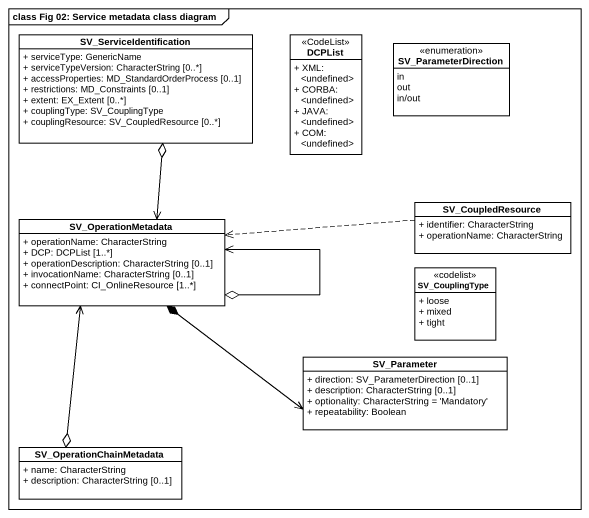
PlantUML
@startuml
mainframe class Fig 02: Service metadata class diagram
hide circle
hide empty members
skinparam classAttributeIconSize 0
class SV_ServiceIdentification {
  + serviceType: GenericName
  + serviceTypeVersion: CharacterString [0..*]
  + accessProperties: MD_StandardOrderProcess [0..1]
  + restrictions: MD_Constraints [0..1]
  + extent: EX_Extent [0..*]
  + couplingType: SV_CouplingType
  + couplingResource: SV_CoupledResource [0..*]
}
class DCPList <<CodeList>> {
  + XML: <undefined>
  + CORBA: <undefined>
  + JAVA: <undefined>
  + COM: <undefined>
}
enum SV_ParameterDirection {
  in
  out
  in/out
}
class SV_OperationMetadata {
  + operationName: CharacterString
  + DCP: DCPList [1..*]
  + operationDescription: CharacterString [0..1]
  + invocationName: CharacterString [0..1]
  + connectPoint: CI_OnlineResource [1..*]
}
class SV_CoupledResource {
  + identifier: CharacterString
  + operationName: CharacterString
}
class SV_CouplingType <<codelist>> {
  + loose
  + mixed
  + tight
}
class SV_Parameter {
  + direction: SV_ParameterDirection [0..1]
  + description: CharacterString [0..1]
  + optionality: CharacterString = 'Mandatory'
  + repeatability: Boolean
}
class SV_OperationChainMetadata {
  + name: CharacterString
  + description: CharacterString [0..1]
}
SV_ServiceIdentification o--> SV_OperationMetadata
SV_OperationMetadata o--> SV_OperationMetadata
SV_OperationMetadata *-right-> SV_Parameter
SV_CoupledResource .left.> SV_OperationMetadata
SV_OperationChainMetadata o-up-> SV_OperationMetadata
@enduml
